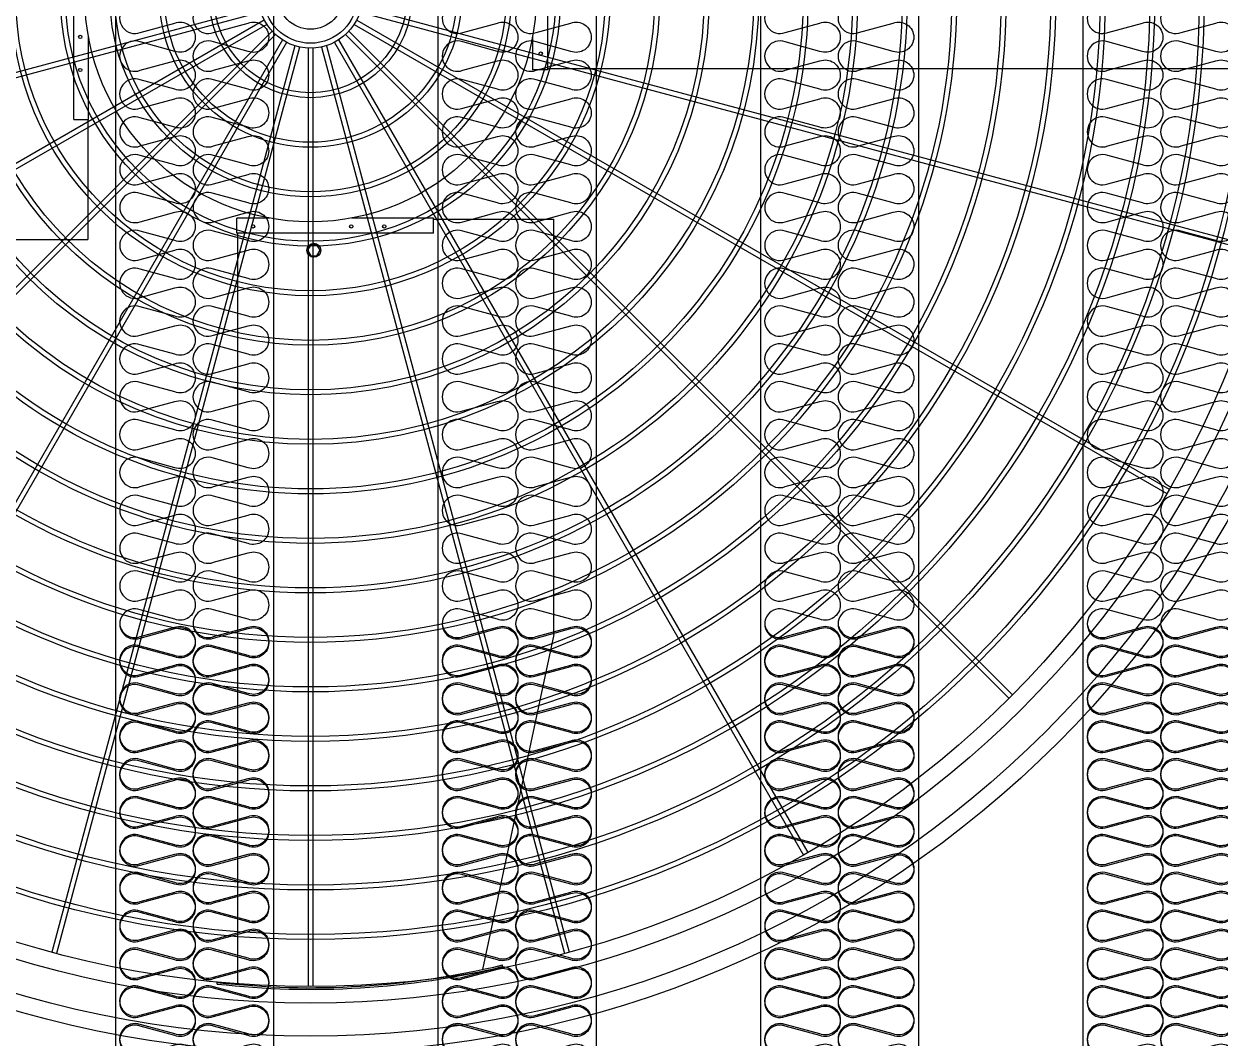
# Model space of a CAD drawing. Header units: millimetres. Extents: x 2773 to 32180, y 2797 to 23592.
# Drawn here: x 7315 to 8450, y 10006 to 10968 of the extents above; entities that cross this region are included whole.
import ezdxf

# ---------------------------------------------------------------- set-up
doc = ezdxf.new("R2010")
doc.units = ezdxf.units.MM
for name, color, linetype in [('LINE', 7, 'Continuous'), ('SMS', 220, 'Continuous'), ('냉각탑', 4, 'Continuous')]:
    doc.layers.add(name, color=color, linetype=linetype)

# ---------------------------------------------------------------- blocks, each defined once
blk = doc.blocks.new('A$C1FB73ED1')
for p, q in [((1218.4, 1266.6), (120.1, 972.3)), ((1341.6, 1266.6), (2439.9, 972.3)), ((1220, 1260.8), (121.7, 966.5)), ((1224, 1251.1), (239.3, 682.6)), ((1336, 1251.1), (2320.7, 682.6)), ((1340, 1260.8), (2438.3, 966.5)), ((1227, 1245.9), (242.3, 677.4)), ((1233.4, 1237.6), (429.4, 433.6)), ((1237.6, 1233.4), (433.6, 429.4)), ((1322.4, 1233.4), (2126.4, 429.4)), ((1326.6, 1237.6), (2130.6, 433.6)), ((1333, 1245.9), (2317.7, 677.4)), ((1245.9, 1227), (677.4, 242.3)), ((1251.1, 1224), (682.6, 239.3)), ((1260.8, 1220), (966.5, 121.7)), ((1266.6, 1218.4), (972.3, 120.1)), ((1293.4, 1218.4), (1587.7, 120.1)), ((1299.2, 1220), (1593.5, 121.7)), ((1308.9, 1224), (1877.4, 239.3)), ((1314.1, 1227), (1882.6, 242.3)), ((1277, 1217.1), (1277, 80)), ((1283, 1217.1), (1283, 80))]:
    blk.add_line(p, q)
for radius in [1280, 1260, 1220, 1200]:
    blk.add_circle((1280, 1280), radius)
at = {"ltscale": 5}
for radius in [1143, 1137, 1083, 1077, 1023, 1017, 963, 957, 903, 897, 843, 837, 783, 777, 723, 717, 663, 657, 603, 597, 543, 537, 483, 477, 423, 417, 363, 357, 303, 297, 243, 237, 183, 177, 123, 117, 63, 57, 40]:
    blk.add_circle((1280, 1280), radius, dxfattribs=at)
at = {"color": 7}
blk.add_circle((1280, 1280), 273.5, dxfattribs=at)
at = {"layer": 'LINE', "color": 7}
for p, q in [((1567, 1429.2), (1567, 1190.6)), ((1567, 1429.2), (1567, 1190.6)), ((993, 1130.8), (993, 1369.4)), ((993, 1130.8), (993, 1369.4)), ((993, 1130.8), (993, 1369.4)), ((993, 1130.8), (993, 1369.4)), ((1011, 1130.8), (1011, 1230.5)), ((1011, 1130.8), (1011, 1230.5)), ((1011, 1130.8), (1011, 1230.5)), ((1011, 1130.8), (1011, 1230.5)), ((1549, 1230.5), (1549, 1190.6)), ((1549, 1230.5), (1549, 1190.6)), ((1567, 1190.6), (1549, 1190.6)), ((1567, 1190.6), (1549, 1190.6)), ((2475.6, 1191.8), (1567, 1191.8)), ((993, 1130.8), (1011, 1130.8)), ((993, 1130.8), (1011, 1130.8)), ((993, 1130.8), (1011, 1130.8)), ((993, 1130.8), (1011, 1130.8)), ((1010, 1130.8), (1010, 985.2)), ((1010, 1130.8), (1010, 985.2)), ((1010, 1130.8), (1010, 985.2)), ((1010, 1130.8), (1010, 985.2)), ((1230.5, 1011), (1190.6, 1011)), ((1190.6, 993), (1190.6, 1011)), ((1230.5, 1011), (1190.6, 1011)), ((1190.6, 993), (1190.6, 1011)), ((1429.2, 1011), (1329.5, 1011)), ((1429.2, 1011), (1329.5, 1011)), ((1429.2, 993), (1429.2, 1011)), ((1429.2, 993), (1429.2, 1011)), ((1429.2, 1010), (1574.8, 1010)), ((1429.2, 1010), (1574.8, 1010)), ((1574.8, 506.6), (1574.8, 1010)), ((1429.2, 993), (1190.6, 993)), ((1429.2, 993), (1190.6, 993)), ((1191.8, 82.5), (1191.8, 993)), ((508.5, 985.2), (1010, 985.2)), ((508.5, 985.2), (1010, 985.2)), ((1574.8, 506.6), (1488.5, 100.6)), ((1512.8, 104.1), (1512.8, 106.1)), ((1166.8, 83), (1166.8, 85)), ((1393.2, 83), (1393.2, 85))]:
    blk.add_line(p, q, dxfattribs=at)
blk.add_lwpolyline([(1287.7, 965.6), (1291.5, 972.1), (1287.7, 978.6), (1280.2, 978.6), (1276.5, 972.1), (1280.2, 965.6)], close=True, dxfattribs=at)
blk.add_lwpolyline([(1287.7, 965.6), (1291.5, 972.1), (1287.7, 978.6), (1280.2, 978.6), (1276.5, 972.1), (1280.2, 965.6)], close=True, dxfattribs=at)
for centre, radius in [((1001, 1230.6), 2), ((1001, 1230.6), 2), ((1001, 1230.6), 2), ((1001, 1230.6), 2), ((1559, 1210.4), 2), ((1559, 1210.4), 2), ((1001, 1190.6), 2), ((1001, 1190.6), 2), ((1001, 1190.6), 2), ((1001, 1190.6), 2), ((1210.4, 1001), 2), ((1210.4, 1001), 2), ((1329.4, 1001), 2), ((1329.4, 1001), 2), ((1369.4, 1001), 2), ((1369.4, 1001), 2), ((1284, 972.1), 8.5), ((1284, 972.1), 8.5)]:
    blk.add_circle(centre, radius, dxfattribs=at)
for radius, start, end in [(998, 263.4876, 283.487), (1000, 263.5007, 283.4595)]:
    blk.add_arc((1280, 1076.6), radius, start, end, dxfattribs=at)
blk = doc.blocks.new('3')
at = {"color": 7}
for p, q in [((7401.4, 12483), (7401.4, 9522.3)), ((7551.4, 12483), (7551.4, 9522.3)), ((7707.4, 12483), (7707.4, 9522.3)), ((7857.4, 12483), (7857.4, 9522.3)), ((8013.4, 12483), (8013.4, 9522.3)), ((8163.4, 12483), (8163.4, 9522.3)), ((8319.4, 12483), (8319.4, 9522.3))]:
    blk.add_line(p, q, dxfattribs=at)
at = {"layer": 'SMS', "color": 5}
for points in [[(7424.9, 10986.7, 1.449198), (7424.9, 10959.8), (7457.8, 10968.7, -0.524856), (7477.2, 10955.3, -0.524856), (7457.8, 10941.9), (7424.9, 10950.8, 1.449198), (7424.9, 10923.9), (7457.8, 10932.8, -0.524856), (7477.2, 10919.4, -0.524856), (7457.8, 10906), (7424.9, 10914.9, 1.449198), (7424.9, 10888), (7457.8, 10896.9, -0.524856), (7477.2, 10883.5, -0.524856), (7457.8, 10870), (7424.9, 10878.9, 1.449198), (7424.9, 10852.1), (7457.8, 10861, -0.524856), (7477.2, 10847.6, -0.524856), (7457.8, 10834.1), (7424.9, 10843, 1.449198), (7424.9, 10816.2), (7457.8, 10825.1, -0.524856), (7477.2, 10811.7, -0.524856), (7457.8, 10798.2), (7424.9, 10807.1, 1.449198), (7424.9, 10780.3), (7457.8, 10789.2, -0.524856), (7477.2, 10775.7, -0.524856), (7457.8, 10762.3), (7424.9, 10771.2, 1.449198), (7424.9, 10744.4), (7457.8, 10753.3, -0.524856), (7477.2, 10739.8, -0.524856), (7457.8, 10726.4), (7424.9, 10735.3, 1.449198), (7424.9, 10708.4), (7457.8, 10717.4, -0.524856), (7477.2, 10703.9, -0.524856), (7457.8, 10690.5), (7424.9, 10699.4, 1.449198), (7424.9, 10672.5), (7457.8, 10681.4, -0.524856), (7477.2, 10668, -0.524856), (7457.8, 10654.6), (7424.9, 10663.5, 1.449198), (7424.9, 10636.6), (7457.8, 10645.5, -0.524856), (7477.2, 10632.1, -0.524856), (7457.8, 10618.7), (7424.9, 10627.6, 1.449198), (7424.9, 10600.7), (7457.8, 10609.6, -0.524856), (7477.2, 10596.2, -0.524856), (7457.8, 10582.8), (7424.9, 10591.7, 1.449198), (7424.9, 10564.8), (7457.8, 10573.7, -0.524856), (7477.2, 10560.3, -0.524856), (7457.8, 10546.9), (7424.9, 10555.8, 1.449198), (7424.9, 10528.9), (7457.8, 10537.8, -0.524856), (7477.2, 10524.4, -0.524856), (7457.8, 10510.9), (7424.9, 10519.8, 1.449198), (7424.9, 10493), (7457.8, 10501.9, -0.524856), (7477.2, 10488.5, -0.524856), (7457.8, 10475), (7424.9, 10483.9, 1.449198), (7424.9, 10457.1), (7457.8, 10466, -0.524856), (7477.2, 10452.6, -0.524856), (7457.8, 10439.1), (7424.9, 10448, 1.449198), (7424.9, 10421.2), (7457.8, 10430.1, -0.524856), (7477.2, 10416.6, -0.524856), (7457.8, 10403.2), (7424.9, 10412.1, 1.449198), (7424.9, 10385.3), (7457.8, 10394.2, -0.524856), (7477.2, 10380.7, -0.524856), (7457.8, 10367.3), (7424.9, 10376.2, 1.449198), (7424.9, 10349.3), (7457.8, 10358.3, -0.524856), (7477.2, 10344.8, -0.524856), (7457.8, 10331.4), (7424.9, 10340.3, 1.449198), (7424.9, 10313.4), (7457.8, 10322.3, -0.524856), (7477.2, 10308.9, -0.524856), (7457.8, 10295.5), (7424.9, 10304.4, 1.449198), (7424.9, 10277.5), (7457.8, 10286.4, -0.524856), (7477.2, 10273, -0.524856), (7457.8, 10259.6), (7424.9, 10268.5, 1.449198), (7424.9, 10241.6), (7457.8, 10250.5, -0.524856), (7477.2, 10237.1, -0.524856), (7457.8, 10223.7), (7424.9, 10232.6, 1.449198), (7424.9, 10205.7), (7457.8, 10214.6, -0.524856), (7477.2, 10201.2, -0.524856), (7457.8, 10187.8), (7424.9, 10196.7, 1.449198), (7424.9, 10169.8), (7457.8, 10178.7, -0.524856), (7477.2, 10165.3, -0.524856), (7457.8, 10151.8), (7424.9, 10160.7, 1.449198), (7424.9, 10133.9), (7457.8, 10142.8, -0.524856), (7477.2, 10129.4, -0.524856), (7457.8, 10115.9), (7424.9, 10124.8, 1.449198), (7424.9, 10098), (7457.8, 10106.9, -0.524856), (7477.2, 10093.5, -0.524856), (7457.8, 10080), (7424.9, 10088.9, 1.449198), (7424.9, 10062.1), (7457.8, 10071, -0.524856), (7477.2, 10057.5, -0.524856), (7457.8, 10044.1), (7424.9, 10053, 1.449198), (7424.9, 10026.2), (7457.8, 10035.1, -0.524856), (7477.2, 10021.6, -0.524856), (7457.8, 10008.2), (7424.9, 10017.1, 0.440524), (7405.9, 10007.6, 0.440524)], [(7494.5, 10986.7, 1.449198), (7494.5, 10959.8), (7527.4, 10968.7, -0.524856), (7546.9, 10955.3, -0.524856), (7527.4, 10941.9), (7494.5, 10950.8, 1.449198), (7494.5, 10923.9), (7527.4, 10932.8, -0.524856), (7546.9, 10919.4, -0.524856), (7527.4, 10906), (7494.5, 10914.9, 1.449198), (7494.5, 10888), (7527.4, 10896.9, -0.524856), (7546.9, 10883.5, -0.524856), (7527.4, 10870), (7494.5, 10878.9, 1.449198), (7494.5, 10852.1), (7527.4, 10861, -0.524856), (7546.9, 10847.6, -0.524856), (7527.4, 10834.1), (7494.5, 10843, 1.449198), (7494.5, 10816.2), (7527.4, 10825.1, -0.524856), (7546.9, 10811.7, -0.524856), (7527.4, 10798.2), (7494.5, 10807.1, 1.449198), (7494.5, 10780.3), (7527.4, 10789.2, -0.524856), (7546.9, 10775.7, -0.524856), (7527.4, 10762.3), (7494.5, 10771.2, 1.449198), (7494.5, 10744.4), (7527.4, 10753.3, -0.524856), (7546.9, 10739.8, -0.524856), (7527.4, 10726.4), (7494.5, 10735.3, 1.449198), (7494.5, 10708.4), (7527.4, 10717.4, -0.524856), (7546.9, 10703.9, -0.524856), (7527.4, 10690.5), (7494.5, 10699.4, 1.449198), (7494.5, 10672.5), (7527.4, 10681.4, -0.524856), (7546.9, 10668, -0.524856), (7527.4, 10654.6), (7494.5, 10663.5, 1.449198), (7494.5, 10636.6), (7527.4, 10645.5, -0.524856), (7546.9, 10632.1, -0.524856), (7527.4, 10618.7), (7494.5, 10627.6, 1.449198), (7494.5, 10600.7), (7527.4, 10609.6, -0.524856), (7546.9, 10596.2, -0.524856), (7527.4, 10582.8), (7494.5, 10591.7, 1.449198), (7494.5, 10564.8), (7527.4, 10573.7, -0.524856), (7546.9, 10560.3, -0.524856), (7527.4, 10546.9), (7494.5, 10555.8, 1.449198), (7494.5, 10528.9), (7527.4, 10537.8, -0.524856), (7546.9, 10524.4, -0.524856), (7527.4, 10510.9), (7494.5, 10519.8, 1.449198), (7494.5, 10493), (7527.4, 10501.9, -0.524856), (7546.9, 10488.5, -0.524856), (7527.4, 10475), (7494.5, 10483.9, 1.449198), (7494.5, 10457.1), (7527.4, 10466, -0.524856), (7546.9, 10452.6, -0.524856), (7527.4, 10439.1), (7494.5, 10448, 1.449198), (7494.5, 10421.2), (7527.4, 10430.1, -0.524856), (7546.9, 10416.6, -0.524856), (7527.4, 10403.2), (7494.5, 10412.1, 1.449198), (7494.5, 10385.3), (7527.4, 10394.2, -0.524856), (7546.9, 10380.7, -0.524856), (7527.4, 10367.3), (7494.5, 10376.2, 1.449198), (7494.5, 10349.3), (7527.4, 10358.3, -0.524856), (7546.9, 10344.8, -0.524856), (7527.4, 10331.4), (7494.5, 10340.3, 1.449198), (7494.5, 10313.4), (7527.4, 10322.3, -0.524856), (7546.9, 10308.9, -0.524856), (7527.4, 10295.5), (7494.5, 10304.4, 1.449198), (7494.5, 10277.5), (7527.4, 10286.4, -0.524856), (7546.9, 10273, -0.524856), (7527.4, 10259.6), (7494.5, 10268.5, 1.449198), (7494.5, 10241.6), (7527.4, 10250.5, -0.524856), (7546.9, 10237.1, -0.524856), (7527.4, 10223.7), (7494.5, 10232.6, 1.449198), (7494.5, 10205.7), (7527.4, 10214.6, -0.524856), (7546.9, 10201.2, -0.524856), (7527.4, 10187.8), (7494.5, 10196.7, 1.449198), (7494.5, 10169.8), (7527.4, 10178.7, -0.524856), (7546.9, 10165.3, -0.524856), (7527.4, 10151.8), (7494.5, 10160.7, 1.449198), (7494.5, 10133.9), (7527.4, 10142.8, -0.524856), (7546.9, 10129.4, -0.524856), (7527.4, 10115.9), (7494.5, 10124.8, 1.449198), (7494.5, 10098), (7527.4, 10106.9, -0.524856), (7546.9, 10093.5, -0.524856), (7527.4, 10080), (7494.5, 10088.9, 1.449198), (7494.5, 10062.1), (7527.4, 10071, -0.524856), (7546.9, 10057.5, -0.524856), (7527.4, 10044.1), (7494.5, 10053, 1.449198), (7494.5, 10026.2), (7527.4, 10035.1, -0.524856), (7546.9, 10021.6, -0.524856), (7527.4, 10008.2), (7494.5, 10017.1, 0.440524), (7475.6, 10007.6, 0.440524)], [(7730.9, 10986.7, 1.449198), (7730.9, 10959.8), (7763.8, 10968.7, -0.524856), (7783.2, 10955.3, -0.524856), (7763.8, 10941.9), (7730.9, 10950.8, 1.449198), (7730.9, 10923.9), (7763.8, 10932.8, -0.524856), (7783.2, 10919.4, -0.524856), (7763.8, 10906), (7730.9, 10914.9, 1.449198), (7730.9, 10888), (7763.8, 10896.9, -0.524856), (7783.2, 10883.5, -0.524856), (7763.8, 10870), (7730.9, 10878.9, 1.449198), (7730.9, 10852.1), (7763.8, 10861, -0.524856), (7783.2, 10847.6, -0.524856), (7763.8, 10834.1), (7730.9, 10843, 1.449198), (7730.9, 10816.2), (7763.8, 10825.1, -0.524856), (7783.2, 10811.7, -0.524856), (7763.8, 10798.2), (7730.9, 10807.1, 1.449198), (7730.9, 10780.3), (7763.8, 10789.2, -0.524856), (7783.2, 10775.7, -0.524856), (7763.8, 10762.3), (7730.9, 10771.2, 1.449198), (7730.9, 10744.4), (7763.8, 10753.3, -0.524856), (7783.2, 10739.8, -0.524856), (7763.8, 10726.4), (7730.9, 10735.3, 1.449198), (7730.9, 10708.4), (7763.8, 10717.4, -0.524856), (7783.2, 10703.9, -0.524856), (7763.8, 10690.5), (7730.9, 10699.4, 1.449198), (7730.9, 10672.5), (7763.8, 10681.4, -0.524856), (7783.2, 10668, -0.524856), (7763.8, 10654.6), (7730.9, 10663.5, 1.449198), (7730.9, 10636.6), (7763.8, 10645.5, -0.524856), (7783.2, 10632.1, -0.524856), (7763.8, 10618.7), (7730.9, 10627.6, 1.449198), (7730.9, 10600.7), (7763.8, 10609.6, -0.524856), (7783.2, 10596.2, -0.524856), (7763.8, 10582.8), (7730.9, 10591.7, 1.449198), (7730.9, 10564.8), (7763.8, 10573.7, -0.524856), (7783.2, 10560.3, -0.524856), (7763.8, 10546.9), (7730.9, 10555.8, 1.449198), (7730.9, 10528.9), (7763.8, 10537.8, -0.524856), (7783.2, 10524.4, -0.524856), (7763.8, 10510.9), (7730.9, 10519.8, 1.449198), (7730.9, 10493), (7763.8, 10501.9, -0.524856), (7783.2, 10488.5, -0.524856), (7763.8, 10475), (7730.9, 10483.9, 1.449198), (7730.9, 10457.1), (7763.8, 10466, -0.524856), (7783.2, 10452.6, -0.524856), (7763.8, 10439.1), (7730.9, 10448, 1.449198), (7730.9, 10421.2), (7763.8, 10430.1, -0.524856), (7783.2, 10416.6, -0.524856), (7763.8, 10403.2), (7730.9, 10412.1, 1.449198), (7730.9, 10385.3), (7763.8, 10394.2, -0.524856), (7783.2, 10380.7, -0.524856), (7763.8, 10367.3), (7730.9, 10376.2, 1.449198), (7730.9, 10349.3), (7763.8, 10358.3, -0.524856), (7783.2, 10344.8, -0.524856), (7763.8, 10331.4), (7730.9, 10340.3, 1.449198), (7730.9, 10313.4), (7763.8, 10322.3, -0.524856), (7783.2, 10308.9, -0.524856), (7763.8, 10295.5), (7730.9, 10304.4, 1.449198), (7730.9, 10277.5), (7763.8, 10286.4, -0.524856), (7783.2, 10273, -0.524856), (7763.8, 10259.6), (7730.9, 10268.5, 1.449198), (7730.9, 10241.6), (7763.8, 10250.5, -0.524856), (7783.2, 10237.1, -0.524856), (7763.8, 10223.7), (7730.9, 10232.6, 1.449198), (7730.9, 10205.7), (7763.8, 10214.6, -0.524856), (7783.2, 10201.2, -0.524856), (7763.8, 10187.8), (7730.9, 10196.7, 1.449198), (7730.9, 10169.8), (7763.8, 10178.7, -0.524856), (7783.2, 10165.3, -0.524856), (7763.8, 10151.8), (7730.9, 10160.7, 1.449198), (7730.9, 10133.9), (7763.8, 10142.8, -0.524856), (7783.2, 10129.4, -0.524856), (7763.8, 10115.9), (7730.9, 10124.8, 1.449198), (7730.9, 10098), (7763.8, 10106.9, -0.524856), (7783.2, 10093.5, -0.524856), (7763.8, 10080), (7730.9, 10088.9, 1.449198), (7730.9, 10062.1), (7763.8, 10071, -0.524856), (7783.2, 10057.5, -0.524856), (7763.8, 10044.1), (7730.9, 10053, 1.449198), (7730.9, 10026.2), (7763.8, 10035.1, -0.524856), (7783.2, 10021.6, -0.524856), (7763.8, 10008.2), (7730.9, 10017.1, 0.440524), (7711.9, 10007.6, 0.440524)], [(7800.5, 10986.7, 1.449198), (7800.5, 10959.8), (7833.4, 10968.7, -0.524856), (7852.9, 10955.3, -0.524856), (7833.4, 10941.9), (7800.5, 10950.8, 1.449198), (7800.5, 10923.9), (7833.4, 10932.8, -0.524856), (7852.9, 10919.4, -0.524856), (7833.4, 10906), (7800.5, 10914.9, 1.449198), (7800.5, 10888), (7833.4, 10896.9, -0.524856), (7852.9, 10883.5, -0.524856), (7833.4, 10870), (7800.5, 10878.9, 1.449198), (7800.5, 10852.1), (7833.4, 10861, -0.524856), (7852.9, 10847.6, -0.524856), (7833.4, 10834.1), (7800.5, 10843, 1.449198), (7800.5, 10816.2), (7833.4, 10825.1, -0.524856), (7852.9, 10811.7, -0.524856), (7833.4, 10798.2), (7800.5, 10807.1, 1.449198), (7800.5, 10780.3), (7833.4, 10789.2, -0.524856), (7852.9, 10775.7, -0.524856), (7833.4, 10762.3), (7800.5, 10771.2, 1.449198), (7800.5, 10744.4), (7833.4, 10753.3, -0.524856), (7852.9, 10739.8, -0.524856), (7833.4, 10726.4), (7800.5, 10735.3, 1.449198), (7800.5, 10708.4), (7833.4, 10717.4, -0.524856), (7852.9, 10703.9, -0.524856), (7833.4, 10690.5), (7800.5, 10699.4, 1.449198), (7800.5, 10672.5), (7833.4, 10681.4, -0.524856), (7852.9, 10668, -0.524856), (7833.4, 10654.6), (7800.5, 10663.5, 1.449198), (7800.5, 10636.6), (7833.4, 10645.5, -0.524856), (7852.9, 10632.1, -0.524856), (7833.4, 10618.7), (7800.5, 10627.6, 1.449198), (7800.5, 10600.7), (7833.4, 10609.6, -0.524856), (7852.9, 10596.2, -0.524856), (7833.4, 10582.8), (7800.5, 10591.7, 1.449198), (7800.5, 10564.8), (7833.4, 10573.7, -0.524856), (7852.9, 10560.3, -0.524856), (7833.4, 10546.9), (7800.5, 10555.8, 1.449198), (7800.5, 10528.9), (7833.4, 10537.8, -0.524856), (7852.9, 10524.4, -0.524856), (7833.4, 10510.9), (7800.5, 10519.8, 1.449198), (7800.5, 10493), (7833.4, 10501.9, -0.524856), (7852.9, 10488.5, -0.524856), (7833.4, 10475), (7800.5, 10483.9, 1.449198), (7800.5, 10457.1), (7833.4, 10466, -0.524856), (7852.9, 10452.6, -0.524856), (7833.4, 10439.1), (7800.5, 10448, 1.449198), (7800.5, 10421.2), (7833.4, 10430.1, -0.524856), (7852.9, 10416.6, -0.524856), (7833.4, 10403.2), (7800.5, 10412.1, 1.449198), (7800.5, 10385.3), (7833.4, 10394.2, -0.524856), (7852.9, 10380.7, -0.524856), (7833.4, 10367.3), (7800.5, 10376.2, 1.449198), (7800.5, 10349.3), (7833.4, 10358.3, -0.524856), (7852.9, 10344.8, -0.524856), (7833.4, 10331.4), (7800.5, 10340.3, 1.449198), (7800.5, 10313.4), (7833.4, 10322.3, -0.524856), (7852.9, 10308.9, -0.524856), (7833.4, 10295.5), (7800.5, 10304.4, 1.449198), (7800.5, 10277.5), (7833.4, 10286.4, -0.524856), (7852.9, 10273, -0.524856), (7833.4, 10259.6), (7800.5, 10268.5, 1.449198), (7800.5, 10241.6), (7833.4, 10250.5, -0.524856), (7852.9, 10237.1, -0.524856), (7833.4, 10223.7), (7800.5, 10232.6, 1.449198), (7800.5, 10205.7), (7833.4, 10214.6, -0.524856), (7852.9, 10201.2, -0.524856), (7833.4, 10187.8), (7800.5, 10196.7, 1.449198), (7800.5, 10169.8), (7833.4, 10178.7, -0.524856), (7852.9, 10165.3, -0.524856), (7833.4, 10151.8), (7800.5, 10160.7, 1.449198), (7800.5, 10133.9), (7833.4, 10142.8, -0.524856), (7852.9, 10129.4, -0.524856), (7833.4, 10115.9), (7800.5, 10124.8, 1.449198), (7800.5, 10098), (7833.4, 10106.9, -0.524856), (7852.9, 10093.5, -0.524856), (7833.4, 10080), (7800.5, 10088.9, 1.449198), (7800.5, 10062.1), (7833.4, 10071, -0.524856), (7852.9, 10057.5, -0.524856), (7833.4, 10044.1), (7800.5, 10053, 1.449198), (7800.5, 10026.2), (7833.4, 10035.1, -0.524856), (7852.9, 10021.6, -0.524856), (7833.4, 10008.2), (7800.5, 10017.1, 0.440524), (7781.6, 10007.6, 0.440524)], [(8036.9, 10986.7, 1.449198), (8036.9, 10959.8), (8069.8, 10968.7, -0.524856), (8089.2, 10955.3, -0.524856), (8069.8, 10941.9), (8036.9, 10950.8, 1.449198), (8036.9, 10923.9), (8069.8, 10932.8, -0.524856), (8089.2, 10919.4, -0.524856), (8069.8, 10906), (8036.9, 10914.9, 1.449198), (8036.9, 10888), (8069.8, 10896.9, -0.524856), (8089.2, 10883.5, -0.524856), (8069.8, 10870), (8036.9, 10878.9, 1.449198), (8036.9, 10852.1), (8069.8, 10861, -0.524856), (8089.2, 10847.6, -0.524856), (8069.8, 10834.1), (8036.9, 10843, 1.449198), (8036.9, 10816.2), (8069.8, 10825.1, -0.524856), (8089.2, 10811.7, -0.524856), (8069.8, 10798.2), (8036.9, 10807.1, 1.449198), (8036.9, 10780.3), (8069.8, 10789.2, -0.524856), (8089.2, 10775.7, -0.524856), (8069.8, 10762.3), (8036.9, 10771.2, 1.449198), (8036.9, 10744.4), (8069.8, 10753.3, -0.524856), (8089.2, 10739.8, -0.524856), (8069.8, 10726.4), (8036.9, 10735.3, 1.449198), (8036.9, 10708.4), (8069.8, 10717.4, -0.524856), (8089.2, 10703.9, -0.524856), (8069.8, 10690.5), (8036.9, 10699.4, 1.449198), (8036.9, 10672.5), (8069.8, 10681.4, -0.524856), (8089.2, 10668, -0.524856), (8069.8, 10654.6), (8036.9, 10663.5, 1.449198), (8036.9, 10636.6), (8069.8, 10645.5, -0.524856), (8089.2, 10632.1, -0.524856), (8069.8, 10618.7), (8036.9, 10627.6, 1.449198), (8036.9, 10600.7), (8069.8, 10609.6, -0.524856), (8089.2, 10596.2, -0.524856), (8069.8, 10582.8), (8036.9, 10591.7, 1.449198), (8036.9, 10564.8), (8069.8, 10573.7, -0.524856), (8089.2, 10560.3, -0.524856), (8069.8, 10546.9), (8036.9, 10555.8, 1.449198), (8036.9, 10528.9), (8069.8, 10537.8, -0.524856), (8089.2, 10524.4, -0.524856), (8069.8, 10510.9), (8036.9, 10519.8, 1.449198), (8036.9, 10493), (8069.8, 10501.9, -0.524856), (8089.2, 10488.5, -0.524856), (8069.8, 10475), (8036.9, 10483.9, 1.449198), (8036.9, 10457.1), (8069.8, 10466, -0.524856), (8089.2, 10452.6, -0.524856), (8069.8, 10439.1), (8036.9, 10448, 1.449198), (8036.9, 10421.2), (8069.8, 10430.1, -0.524856), (8089.2, 10416.6, -0.524856), (8069.8, 10403.2), (8036.9, 10412.1, 1.449198), (8036.9, 10385.3), (8069.8, 10394.2, -0.524856), (8089.2, 10380.7, -0.524856), (8069.8, 10367.3), (8036.9, 10376.2, 1.449198), (8036.9, 10349.3), (8069.8, 10358.3, -0.524856), (8089.2, 10344.8, -0.524856), (8069.8, 10331.4), (8036.9, 10340.3, 1.449198), (8036.9, 10313.4), (8069.8, 10322.3, -0.524856), (8089.2, 10308.9, -0.524856), (8069.8, 10295.5), (8036.9, 10304.4, 1.449198), (8036.9, 10277.5), (8069.8, 10286.4, -0.524856), (8089.2, 10273, -0.524856), (8069.8, 10259.6), (8036.9, 10268.5, 1.449198), (8036.9, 10241.6), (8069.8, 10250.5, -0.524856), (8089.2, 10237.1, -0.524856), (8069.8, 10223.7), (8036.9, 10232.6, 1.449198), (8036.9, 10205.7), (8069.8, 10214.6, -0.524856), (8089.2, 10201.2, -0.524856), (8069.8, 10187.8), (8036.9, 10196.7, 1.449198), (8036.9, 10169.8), (8069.8, 10178.7, -0.524856), (8089.2, 10165.3, -0.524856), (8069.8, 10151.8), (8036.9, 10160.7, 1.449198), (8036.9, 10133.9), (8069.8, 10142.8, -0.524856), (8089.2, 10129.4, -0.524856), (8069.8, 10115.9), (8036.9, 10124.8, 1.449198), (8036.9, 10098), (8069.8, 10106.9, -0.524856), (8089.2, 10093.5, -0.524856), (8069.8, 10080), (8036.9, 10088.9, 1.449198), (8036.9, 10062.1), (8069.8, 10071, -0.524856), (8089.2, 10057.5, -0.524856), (8069.8, 10044.1), (8036.9, 10053, 1.449198), (8036.9, 10026.2), (8069.8, 10035.1, -0.524856), (8089.2, 10021.6, -0.524856), (8069.8, 10008.2), (8036.9, 10017.1, 0.440524), (8017.9, 10007.6, 0.440524)], [(8106.5, 10986.7, 1.449198), (8106.5, 10959.8), (8139.4, 10968.7, -0.524856), (8158.9, 10955.3, -0.524856), (8139.4, 10941.9), (8106.5, 10950.8, 1.449198), (8106.5, 10923.9), (8139.4, 10932.8, -0.524856), (8158.9, 10919.4, -0.524856), (8139.4, 10906), (8106.5, 10914.9, 1.449198), (8106.5, 10888), (8139.4, 10896.9, -0.524856), (8158.9, 10883.5, -0.524856), (8139.4, 10870), (8106.5, 10878.9, 1.449198), (8106.5, 10852.1), (8139.4, 10861, -0.524856), (8158.9, 10847.6, -0.524856), (8139.4, 10834.1), (8106.5, 10843, 1.449198), (8106.5, 10816.2), (8139.4, 10825.1, -0.524856), (8158.9, 10811.7, -0.524856), (8139.4, 10798.2), (8106.5, 10807.1, 1.449198), (8106.5, 10780.3), (8139.4, 10789.2, -0.524856), (8158.9, 10775.7, -0.524856), (8139.4, 10762.3), (8106.5, 10771.2, 1.449198), (8106.5, 10744.4), (8139.4, 10753.3, -0.524856), (8158.9, 10739.8, -0.524856), (8139.4, 10726.4), (8106.5, 10735.3, 1.449198), (8106.5, 10708.4), (8139.4, 10717.4, -0.524856), (8158.9, 10703.9, -0.524856), (8139.4, 10690.5), (8106.5, 10699.4, 1.449198), (8106.5, 10672.5), (8139.4, 10681.4, -0.524856), (8158.9, 10668, -0.524856), (8139.4, 10654.6), (8106.5, 10663.5, 1.449198), (8106.5, 10636.6), (8139.4, 10645.5, -0.524856), (8158.9, 10632.1, -0.524856), (8139.4, 10618.7), (8106.5, 10627.6, 1.449198), (8106.5, 10600.7), (8139.4, 10609.6, -0.524856), (8158.9, 10596.2, -0.524856), (8139.4, 10582.8), (8106.5, 10591.7, 1.449198), (8106.5, 10564.8), (8139.4, 10573.7, -0.524856), (8158.9, 10560.3, -0.524856), (8139.4, 10546.9), (8106.5, 10555.8, 1.449198), (8106.5, 10528.9), (8139.4, 10537.8, -0.524856), (8158.9, 10524.4, -0.524856), (8139.4, 10510.9), (8106.5, 10519.8, 1.449198), (8106.5, 10493), (8139.4, 10501.9, -0.524856), (8158.9, 10488.5, -0.524856), (8139.4, 10475), (8106.5, 10483.9, 1.449198), (8106.5, 10457.1), (8139.4, 10466, -0.524856), (8158.9, 10452.6, -0.524856), (8139.4, 10439.1), (8106.5, 10448, 1.449198), (8106.5, 10421.2), (8139.4, 10430.1, -0.524856), (8158.9, 10416.6, -0.524856), (8139.4, 10403.2), (8106.5, 10412.1, 1.449198), (8106.5, 10385.3), (8139.4, 10394.2, -0.524856), (8158.9, 10380.7, -0.524856), (8139.4, 10367.3), (8106.5, 10376.2, 1.449198), (8106.5, 10349.3), (8139.4, 10358.3, -0.524856), (8158.9, 10344.8, -0.524856), (8139.4, 10331.4), (8106.5, 10340.3, 1.449198), (8106.5, 10313.4), (8139.4, 10322.3, -0.524856), (8158.9, 10308.9, -0.524856), (8139.4, 10295.5), (8106.5, 10304.4, 1.449198), (8106.5, 10277.5), (8139.4, 10286.4, -0.524856), (8158.9, 10273, -0.524856), (8139.4, 10259.6), (8106.5, 10268.5, 1.449198), (8106.5, 10241.6), (8139.4, 10250.5, -0.524856), (8158.9, 10237.1, -0.524856), (8139.4, 10223.7), (8106.5, 10232.6, 1.449198), (8106.5, 10205.7), (8139.4, 10214.6, -0.524856), (8158.9, 10201.2, -0.524856), (8139.4, 10187.8), (8106.5, 10196.7, 1.449198), (8106.5, 10169.8), (8139.4, 10178.7, -0.524856), (8158.9, 10165.3, -0.524856), (8139.4, 10151.8), (8106.5, 10160.7, 1.449198), (8106.5, 10133.9), (8139.4, 10142.8, -0.524856), (8158.9, 10129.4, -0.524856), (8139.4, 10115.9), (8106.5, 10124.8, 1.449198), (8106.5, 10098), (8139.4, 10106.9, -0.524856), (8158.9, 10093.5, -0.524856), (8139.4, 10080), (8106.5, 10088.9, 1.449198), (8106.5, 10062.1), (8139.4, 10071, -0.524856), (8158.9, 10057.5, -0.524856), (8139.4, 10044.1), (8106.5, 10053, 1.449198), (8106.5, 10026.2), (8139.4, 10035.1, -0.524856), (8158.9, 10021.6, -0.524856), (8139.4, 10008.2), (8106.5, 10017.1, 0.440524), (8087.6, 10007.6, 0.440524)], [(8342.9, 10986.7, 1.449198), (8342.9, 10959.8), (8375.8, 10968.7, -0.524856), (8395.2, 10955.3, -0.524856), (8375.8, 10941.9), (8342.9, 10950.8, 1.449198), (8342.9, 10923.9), (8375.8, 10932.8, -0.524856), (8395.2, 10919.4, -0.524856), (8375.8, 10906), (8342.9, 10914.9, 1.449198), (8342.9, 10888), (8375.8, 10896.9, -0.524856), (8395.2, 10883.5, -0.524856), (8375.8, 10870), (8342.9, 10878.9, 1.449198), (8342.9, 10852.1), (8375.8, 10861, -0.524856), (8395.2, 10847.6, -0.524856), (8375.8, 10834.1), (8342.9, 10843, 1.449198), (8342.9, 10816.2), (8375.8, 10825.1, -0.524856), (8395.2, 10811.7, -0.524856), (8375.8, 10798.2), (8342.9, 10807.1, 1.449198), (8342.9, 10780.3), (8375.8, 10789.2, -0.524856), (8395.2, 10775.7, -0.524856), (8375.8, 10762.3), (8342.9, 10771.2, 1.449198), (8342.9, 10744.4), (8375.8, 10753.3, -0.524856), (8395.2, 10739.8, -0.524856), (8375.8, 10726.4), (8342.9, 10735.3, 1.449198), (8342.9, 10708.4), (8375.8, 10717.4, -0.524856), (8395.2, 10703.9, -0.524856), (8375.8, 10690.5), (8342.9, 10699.4, 1.449198), (8342.9, 10672.5), (8375.8, 10681.4, -0.524856), (8395.2, 10668, -0.524856), (8375.8, 10654.6), (8342.9, 10663.5, 1.449198), (8342.9, 10636.6), (8375.8, 10645.5, -0.524856), (8395.2, 10632.1, -0.524856), (8375.8, 10618.7), (8342.9, 10627.6, 1.449198), (8342.9, 10600.7), (8375.8, 10609.6, -0.524856), (8395.2, 10596.2, -0.524856), (8375.8, 10582.8), (8342.9, 10591.7, 1.449198), (8342.9, 10564.8), (8375.8, 10573.7, -0.524856), (8395.2, 10560.3, -0.524856), (8375.8, 10546.9), (8342.9, 10555.8, 1.449198), (8342.9, 10528.9), (8375.8, 10537.8, -0.524856), (8395.2, 10524.4, -0.524856), (8375.8, 10510.9), (8342.9, 10519.8, 1.449198), (8342.9, 10493), (8375.8, 10501.9, -0.524856), (8395.2, 10488.5, -0.524856), (8375.8, 10475), (8342.9, 10483.9, 1.449198), (8342.9, 10457.1), (8375.8, 10466, -0.524856), (8395.2, 10452.6, -0.524856), (8375.8, 10439.1), (8342.9, 10448, 1.449198), (8342.9, 10421.2), (8375.8, 10430.1, -0.524856), (8395.2, 10416.6, -0.524856), (8375.8, 10403.2), (8342.9, 10412.1, 1.449198), (8342.9, 10385.3), (8375.8, 10394.2, -0.524856), (8395.2, 10380.7, -0.524856), (8375.8, 10367.3), (8342.9, 10376.2, 1.449198), (8342.9, 10349.3), (8375.8, 10358.3, -0.524856), (8395.2, 10344.8, -0.524856), (8375.8, 10331.4), (8342.9, 10340.3, 1.449198), (8342.9, 10313.4), (8375.8, 10322.3, -0.524856), (8395.2, 10308.9, -0.524856), (8375.8, 10295.5), (8342.9, 10304.4, 1.449198), (8342.9, 10277.5), (8375.8, 10286.4, -0.524856), (8395.2, 10273, -0.524856), (8375.8, 10259.6), (8342.9, 10268.5, 1.449198), (8342.9, 10241.6), (8375.8, 10250.5, -0.524856), (8395.2, 10237.1, -0.524856), (8375.8, 10223.7), (8342.9, 10232.6, 1.449198), (8342.9, 10205.7), (8375.8, 10214.6, -0.524856), (8395.2, 10201.2, -0.524856), (8375.8, 10187.8), (8342.9, 10196.7, 1.449198), (8342.9, 10169.8), (8375.8, 10178.7, -0.524856), (8395.2, 10165.3, -0.524856), (8375.8, 10151.8), (8342.9, 10160.7, 1.449198), (8342.9, 10133.9), (8375.8, 10142.8, -0.524856), (8395.2, 10129.4, -0.524856), (8375.8, 10115.9), (8342.9, 10124.8, 1.449198), (8342.9, 10098), (8375.8, 10106.9, -0.524856), (8395.2, 10093.5, -0.524856), (8375.8, 10080), (8342.9, 10088.9, 1.449198), (8342.9, 10062.1), (8375.8, 10071, -0.524856), (8395.2, 10057.5, -0.524856), (8375.8, 10044.1), (8342.9, 10053, 1.449198), (8342.9, 10026.2), (8375.8, 10035.1, -0.524856), (8395.2, 10021.6, -0.524856), (8375.8, 10008.2), (8342.9, 10017.1, 0.440524), (8323.9, 10007.6, 0.440524)], [(8412.5, 10986.7, 1.449198), (8412.5, 10959.8), (8445.4, 10968.7, -0.524856), (8464.9, 10955.3, -0.524856), (8445.4, 10941.9), (8412.5, 10950.8, 1.449198), (8412.5, 10923.9), (8445.4, 10932.8, -0.524856), (8464.9, 10919.4, -0.524856), (8445.4, 10906), (8412.5, 10914.9, 1.449198), (8412.5, 10888), (8445.4, 10896.9, -0.524856), (8464.9, 10883.5, -0.524856), (8445.4, 10870), (8412.5, 10878.9, 1.449198), (8412.5, 10852.1), (8445.4, 10861, -0.524856), (8464.9, 10847.6, -0.524856), (8445.4, 10834.1), (8412.5, 10843, 1.449198), (8412.5, 10816.2), (8445.4, 10825.1, -0.524856), (8464.9, 10811.7, -0.524856), (8445.4, 10798.2), (8412.5, 10807.1, 1.449198), (8412.5, 10780.3), (8445.4, 10789.2, -0.524856), (8464.9, 10775.7, -0.524856), (8445.4, 10762.3), (8412.5, 10771.2, 1.449198), (8412.5, 10744.4), (8445.4, 10753.3, -0.524856), (8464.9, 10739.8, -0.524856), (8445.4, 10726.4), (8412.5, 10735.3, 1.449198), (8412.5, 10708.4), (8445.4, 10717.4, -0.524856), (8464.9, 10703.9, -0.524856), (8445.4, 10690.5), (8412.5, 10699.4, 1.449198), (8412.5, 10672.5), (8445.4, 10681.4, -0.524856), (8464.9, 10668, -0.524856), (8445.4, 10654.6), (8412.5, 10663.5, 1.449198), (8412.5, 10636.6), (8445.4, 10645.5, -0.524856), (8464.9, 10632.1, -0.524856), (8445.4, 10618.7), (8412.5, 10627.6, 1.449198), (8412.5, 10600.7), (8445.4, 10609.6, -0.524856), (8464.9, 10596.2, -0.524856), (8445.4, 10582.8), (8412.5, 10591.7, 1.449198), (8412.5, 10564.8), (8445.4, 10573.7, -0.524856), (8464.9, 10560.3, -0.524856), (8445.4, 10546.9), (8412.5, 10555.8, 1.449198), (8412.5, 10528.9), (8445.4, 10537.8, -0.524856), (8464.9, 10524.4, -0.524856), (8445.4, 10510.9), (8412.5, 10519.8, 1.449198), (8412.5, 10493), (8445.4, 10501.9, -0.524856), (8464.9, 10488.5, -0.524856), (8445.4, 10475), (8412.5, 10483.9, 1.449198), (8412.5, 10457.1), (8445.4, 10466, -0.524856), (8464.9, 10452.6, -0.524856), (8445.4, 10439.1), (8412.5, 10448, 1.449198), (8412.5, 10421.2), (8445.4, 10430.1, -0.524856), (8464.9, 10416.6, -0.524856), (8445.4, 10403.2), (8412.5, 10412.1, 1.449198), (8412.5, 10385.3), (8445.4, 10394.2, -0.524856), (8464.9, 10380.7, -0.524856), (8445.4, 10367.3), (8412.5, 10376.2, 1.449198), (8412.5, 10349.3), (8445.4, 10358.3, -0.524856), (8464.9, 10344.8, -0.524856), (8445.4, 10331.4), (8412.5, 10340.3, 1.449198), (8412.5, 10313.4), (8445.4, 10322.3, -0.524856), (8464.9, 10308.9, -0.524856), (8445.4, 10295.5), (8412.5, 10304.4, 1.449198), (8412.5, 10277.5), (8445.4, 10286.4, -0.524856), (8464.9, 10273, -0.524856), (8445.4, 10259.6), (8412.5, 10268.5, 1.449198), (8412.5, 10241.6), (8445.4, 10250.5, -0.524856), (8464.9, 10237.1, -0.524856), (8445.4, 10223.7), (8412.5, 10232.6, 1.449198), (8412.5, 10205.7), (8445.4, 10214.6, -0.524856), (8464.9, 10201.2, -0.524856), (8445.4, 10187.8), (8412.5, 10196.7, 1.449198), (8412.5, 10169.8), (8445.4, 10178.7, -0.524856), (8464.9, 10165.3, -0.524856), (8445.4, 10151.8), (8412.5, 10160.7, 1.449198), (8412.5, 10133.9), (8445.4, 10142.8, -0.524856), (8464.9, 10129.4, -0.524856), (8445.4, 10115.9), (8412.5, 10124.8, 1.449198), (8412.5, 10098), (8445.4, 10106.9, -0.524856), (8464.9, 10093.5, -0.524856), (8445.4, 10080), (8412.5, 10088.9, 1.449198), (8412.5, 10062.1), (8445.4, 10071, -0.524856), (8464.9, 10057.5, -0.524856), (8445.4, 10044.1), (8412.5, 10053, 1.449198), (8412.5, 10026.2), (8445.4, 10035.1, -0.524856), (8464.9, 10021.6, -0.524856), (8445.4, 10008.2), (8412.5, 10017.1, 0.440524), (8393.6, 10007.6, 0.440524)], [(7405.9, 10396.5, 0.446849), (7424.9, 10386.6), (7457.8, 10395.5, -0.524856), (7477.2, 10382.1, -0.524856), (7457.8, 10368.7), (7424.9, 10377.6, 1.449198), (7424.9, 10350.7), (7457.8, 10359.6, -0.524856), (7477.2, 10346.2, -0.524856), (7457.8, 10332.8), (7424.9, 10341.7, 1.449198), (7424.9, 10314.8), (7457.8, 10323.7, -0.524856), (7477.2, 10310.3, -0.524856), (7457.8, 10296.9), (7424.9, 10305.8, 1.449198), (7424.9, 10278.9), (7457.8, 10287.8, -0.524856), (7477.2, 10274.4, -0.524856), (7457.8, 10261), (7424.9, 10269.9, 1.449198), (7424.9, 10243), (7457.8, 10251.9, -0.524856), (7477.2, 10238.5, -0.524856), (7457.8, 10225), (7424.9, 10233.9, 1.449198), (7424.9, 10207.1), (7457.8, 10216, -0.524856), (7477.2, 10202.6, -0.524856), (7457.8, 10189.1), (7424.9, 10198, 1.449198), (7424.9, 10171.2), (7457.8, 10180.1, -0.524856), (7477.2, 10166.7, -0.524856), (7457.8, 10153.2), (7424.9, 10162.1, 1.449198), (7424.9, 10135.3), (7457.8, 10144.2, -0.524856), (7477.2, 10130.7, -0.524856), (7457.8, 10117.3), (7424.9, 10126.2, 1.449198), (7424.9, 10099.4), (7457.8, 10108.3, -0.524856), (7477.2, 10094.8, -0.524856), (7457.8, 10081.4), (7424.9, 10090.3, 1.449198), (7424.9, 10063.4), (7457.8, 10072.4, -0.524856), (7477.2, 10058.9, -0.524856), (7457.8, 10045.5), (7424.9, 10054.4, 1.449198), (7424.9, 10027.5), (7457.8, 10036.4, -0.524856), (7477.2, 10023, -0.524856), (7457.8, 10009.6), (7424.9, 10018.5, 1.449198), (7424.9, 9991.6)], [(7475.5, 10396.5, 0.446849), (7494.5, 10386.6), (7527.4, 10395.5, -0.524856), (7546.9, 10382.1, -0.524856), (7527.4, 10368.7), (7494.5, 10377.6, 1.449198), (7494.5, 10350.7), (7527.4, 10359.6, -0.524856), (7546.9, 10346.2, -0.524856), (7527.4, 10332.8), (7494.5, 10341.7, 1.449198), (7494.5, 10314.8), (7527.4, 10323.7, -0.524856), (7546.9, 10310.3, -0.524856), (7527.4, 10296.9), (7494.5, 10305.8, 1.449198), (7494.5, 10278.9), (7527.4, 10287.8, -0.524856), (7546.9, 10274.4, -0.524856), (7527.4, 10261), (7494.5, 10269.9, 1.449198), (7494.5, 10243), (7527.4, 10251.9, -0.524856), (7546.9, 10238.5, -0.524856), (7527.4, 10225), (7494.5, 10233.9, 1.449198), (7494.5, 10207.1), (7527.4, 10216, -0.524856), (7546.9, 10202.6, -0.524856), (7527.4, 10189.1), (7494.5, 10198, 1.449198), (7494.5, 10171.2), (7527.4, 10180.1, -0.524856), (7546.9, 10166.7, -0.524856), (7527.4, 10153.2), (7494.5, 10162.1, 1.449198), (7494.5, 10135.3), (7527.4, 10144.2, -0.524856), (7546.9, 10130.7, -0.524856), (7527.4, 10117.3), (7494.5, 10126.2, 1.449198), (7494.5, 10099.4), (7527.4, 10108.3, -0.524856), (7546.9, 10094.8, -0.524856), (7527.4, 10081.4), (7494.5, 10090.3, 1.449198), (7494.5, 10063.4), (7527.4, 10072.4, -0.524856), (7546.9, 10058.9, -0.524856), (7527.4, 10045.5), (7494.5, 10054.4, 1.449198), (7494.5, 10027.5), (7527.4, 10036.4, -0.524856), (7546.9, 10023, -0.524856), (7527.4, 10009.6), (7494.5, 10018.5, 1.449198), (7494.5, 9991.6)], [(7711.9, 10396.5, 0.446849), (7730.9, 10386.6), (7763.8, 10395.5, -0.524856), (7783.2, 10382.1, -0.524856), (7763.8, 10368.7), (7730.9, 10377.6, 1.449198), (7730.9, 10350.7), (7763.8, 10359.6, -0.524856), (7783.2, 10346.2, -0.524856), (7763.8, 10332.8), (7730.9, 10341.7, 1.449198), (7730.9, 10314.8), (7763.8, 10323.7, -0.524856), (7783.2, 10310.3, -0.524856), (7763.8, 10296.9), (7730.9, 10305.8, 1.449198), (7730.9, 10278.9), (7763.8, 10287.8, -0.524856), (7783.2, 10274.4, -0.524856), (7763.8, 10261), (7730.9, 10269.9, 1.449198), (7730.9, 10243), (7763.8, 10251.9, -0.524856), (7783.2, 10238.5, -0.524856), (7763.8, 10225), (7730.9, 10233.9, 1.449198), (7730.9, 10207.1), (7763.8, 10216, -0.524856), (7783.2, 10202.6, -0.524856), (7763.8, 10189.1), (7730.9, 10198, 1.449198), (7730.9, 10171.2), (7763.8, 10180.1, -0.524856), (7783.2, 10166.7, -0.524856), (7763.8, 10153.2), (7730.9, 10162.1, 1.449198), (7730.9, 10135.3), (7763.8, 10144.2, -0.524856), (7783.2, 10130.7, -0.524856), (7763.8, 10117.3), (7730.9, 10126.2, 1.449198), (7730.9, 10099.4), (7763.8, 10108.3, -0.524856), (7783.2, 10094.8, -0.524856), (7763.8, 10081.4), (7730.9, 10090.3, 1.449198), (7730.9, 10063.4), (7763.8, 10072.4, -0.524856), (7783.2, 10058.9, -0.524856), (7763.8, 10045.5), (7730.9, 10054.4, 1.449198), (7730.9, 10027.5), (7763.8, 10036.4, -0.524856), (7783.2, 10023, -0.524856), (7763.8, 10009.6), (7730.9, 10018.5, 1.449198), (7730.9, 9991.6)], [(7781.5, 10396.5, 0.446849), (7800.5, 10386.6), (7833.4, 10395.5, -0.524856), (7852.9, 10382.1, -0.524856), (7833.4, 10368.7), (7800.5, 10377.6, 1.449198), (7800.5, 10350.7), (7833.4, 10359.6, -0.524856), (7852.9, 10346.2, -0.524856), (7833.4, 10332.8), (7800.5, 10341.7, 1.449198), (7800.5, 10314.8), (7833.4, 10323.7, -0.524856), (7852.9, 10310.3, -0.524856), (7833.4, 10296.9), (7800.5, 10305.8, 1.449198), (7800.5, 10278.9), (7833.4, 10287.8, -0.524856), (7852.9, 10274.4, -0.524856), (7833.4, 10261), (7800.5, 10269.9, 1.449198), (7800.5, 10243), (7833.4, 10251.9, -0.524856), (7852.9, 10238.5, -0.524856), (7833.4, 10225), (7800.5, 10233.9, 1.449198), (7800.5, 10207.1), (7833.4, 10216, -0.524856), (7852.9, 10202.6, -0.524856), (7833.4, 10189.1), (7800.5, 10198, 1.449198), (7800.5, 10171.2), (7833.4, 10180.1, -0.524856), (7852.9, 10166.7, -0.524856), (7833.4, 10153.2), (7800.5, 10162.1, 1.449198), (7800.5, 10135.3), (7833.4, 10144.2, -0.524856), (7852.9, 10130.7, -0.524856), (7833.4, 10117.3), (7800.5, 10126.2, 1.449198), (7800.5, 10099.4), (7833.4, 10108.3, -0.524856), (7852.9, 10094.8, -0.524856), (7833.4, 10081.4), (7800.5, 10090.3, 1.449198), (7800.5, 10063.4), (7833.4, 10072.4, -0.524856), (7852.9, 10058.9, -0.524856), (7833.4, 10045.5), (7800.5, 10054.4, 1.449198), (7800.5, 10027.5), (7833.4, 10036.4, -0.524856), (7852.9, 10023, -0.524856), (7833.4, 10009.6), (7800.5, 10018.5, 1.449198), (7800.5, 9991.6)], [(8017.9, 10396.5, 0.446849), (8036.9, 10386.6), (8069.8, 10395.5, -0.524856), (8089.2, 10382.1, -0.524856), (8069.8, 10368.7), (8036.9, 10377.6, 1.449198), (8036.9, 10350.7), (8069.8, 10359.6, -0.524856), (8089.2, 10346.2, -0.524856), (8069.8, 10332.8), (8036.9, 10341.7, 1.449198), (8036.9, 10314.8), (8069.8, 10323.7, -0.524856), (8089.2, 10310.3, -0.524856), (8069.8, 10296.9), (8036.9, 10305.8, 1.449198), (8036.9, 10278.9), (8069.8, 10287.8, -0.524856), (8089.2, 10274.4, -0.524856), (8069.8, 10261), (8036.9, 10269.9, 1.449198), (8036.9, 10243), (8069.8, 10251.9, -0.524856), (8089.2, 10238.5, -0.524856), (8069.8, 10225), (8036.9, 10233.9, 1.449198), (8036.9, 10207.1), (8069.8, 10216, -0.524856), (8089.2, 10202.6, -0.524856), (8069.8, 10189.1), (8036.9, 10198, 1.449198), (8036.9, 10171.2), (8069.8, 10180.1, -0.524856), (8089.2, 10166.7, -0.524856), (8069.8, 10153.2), (8036.9, 10162.1, 1.449198), (8036.9, 10135.3), (8069.8, 10144.2, -0.524856), (8089.2, 10130.7, -0.524856), (8069.8, 10117.3), (8036.9, 10126.2, 1.449198), (8036.9, 10099.4), (8069.8, 10108.3, -0.524856), (8089.2, 10094.8, -0.524856), (8069.8, 10081.4), (8036.9, 10090.3, 1.449198), (8036.9, 10063.4), (8069.8, 10072.4, -0.524856), (8089.2, 10058.9, -0.524856), (8069.8, 10045.5), (8036.9, 10054.4, 1.449198), (8036.9, 10027.5), (8069.8, 10036.4, -0.524856), (8089.2, 10023, -0.524856), (8069.8, 10009.6), (8036.9, 10018.5, 1.449198), (8036.9, 9991.6)], [(8087.5, 10396.5, 0.446849), (8106.5, 10386.6), (8139.4, 10395.5, -0.524856), (8158.9, 10382.1, -0.524856), (8139.4, 10368.7), (8106.5, 10377.6, 1.449198), (8106.5, 10350.7), (8139.4, 10359.6, -0.524856), (8158.9, 10346.2, -0.524856), (8139.4, 10332.8), (8106.5, 10341.7, 1.449198), (8106.5, 10314.8), (8139.4, 10323.7, -0.524856), (8158.9, 10310.3, -0.524856), (8139.4, 10296.9), (8106.5, 10305.8, 1.449198), (8106.5, 10278.9), (8139.4, 10287.8, -0.524856), (8158.9, 10274.4, -0.524856), (8139.4, 10261), (8106.5, 10269.9, 1.449198), (8106.5, 10243), (8139.4, 10251.9, -0.524856), (8158.9, 10238.5, -0.524856), (8139.4, 10225), (8106.5, 10233.9, 1.449198), (8106.5, 10207.1), (8139.4, 10216, -0.524856), (8158.9, 10202.6, -0.524856), (8139.4, 10189.1), (8106.5, 10198, 1.449198), (8106.5, 10171.2), (8139.4, 10180.1, -0.524856), (8158.9, 10166.7, -0.524856), (8139.4, 10153.2), (8106.5, 10162.1, 1.449198), (8106.5, 10135.3), (8139.4, 10144.2, -0.524856), (8158.9, 10130.7, -0.524856), (8139.4, 10117.3), (8106.5, 10126.2, 1.449198), (8106.5, 10099.4), (8139.4, 10108.3, -0.524856), (8158.9, 10094.8, -0.524856), (8139.4, 10081.4), (8106.5, 10090.3, 1.449198), (8106.5, 10063.4), (8139.4, 10072.4, -0.524856), (8158.9, 10058.9, -0.524856), (8139.4, 10045.5), (8106.5, 10054.4, 1.449198), (8106.5, 10027.5), (8139.4, 10036.4, -0.524856), (8158.9, 10023, -0.524856), (8139.4, 10009.6), (8106.5, 10018.5, 1.449198), (8106.5, 9991.6)], [(8323.9, 10396.5, 0.446849), (8342.9, 10386.6), (8375.8, 10395.5, -0.524856), (8395.2, 10382.1, -0.524856), (8375.8, 10368.7), (8342.9, 10377.6, 1.449198), (8342.9, 10350.7), (8375.8, 10359.6, -0.524856), (8395.2, 10346.2, -0.524856), (8375.8, 10332.8), (8342.9, 10341.7, 1.449198), (8342.9, 10314.8), (8375.8, 10323.7, -0.524856), (8395.2, 10310.3, -0.524856), (8375.8, 10296.9), (8342.9, 10305.8, 1.449198), (8342.9, 10278.9), (8375.8, 10287.8, -0.524856), (8395.2, 10274.4, -0.524856), (8375.8, 10261), (8342.9, 10269.9, 1.449198), (8342.9, 10243), (8375.8, 10251.9, -0.524856), (8395.2, 10238.5, -0.524856), (8375.8, 10225), (8342.9, 10233.9, 1.449198), (8342.9, 10207.1), (8375.8, 10216, -0.524856), (8395.2, 10202.6, -0.524856), (8375.8, 10189.1), (8342.9, 10198, 1.449198), (8342.9, 10171.2), (8375.8, 10180.1, -0.524856), (8395.2, 10166.7, -0.524856), (8375.8, 10153.2), (8342.9, 10162.1, 1.449198), (8342.9, 10135.3), (8375.8, 10144.2, -0.524856), (8395.2, 10130.7, -0.524856), (8375.8, 10117.3), (8342.9, 10126.2, 1.449198), (8342.9, 10099.4), (8375.8, 10108.3, -0.524856), (8395.2, 10094.8, -0.524856), (8375.8, 10081.4), (8342.9, 10090.3, 1.449198), (8342.9, 10063.4), (8375.8, 10072.4, -0.524856), (8395.2, 10058.9, -0.524856), (8375.8, 10045.5), (8342.9, 10054.4, 1.449198), (8342.9, 10027.5), (8375.8, 10036.4, -0.524856), (8395.2, 10023, -0.524856), (8375.8, 10009.6), (8342.9, 10018.5, 1.449198), (8342.9, 9991.6)], [(8393.5, 10396.5, 0.446849), (8412.5, 10386.6), (8445.4, 10395.5, -0.524856), (8464.9, 10382.1, -0.524856), (8445.4, 10368.7), (8412.5, 10377.6, 1.449198), (8412.5, 10350.7), (8445.4, 10359.6, -0.524856), (8464.9, 10346.2, -0.524856), (8445.4, 10332.8), (8412.5, 10341.7, 1.449198), (8412.5, 10314.8), (8445.4, 10323.7, -0.524856), (8464.9, 10310.3, -0.524856), (8445.4, 10296.9), (8412.5, 10305.8, 1.449198), (8412.5, 10278.9), (8445.4, 10287.8, -0.524856), (8464.9, 10274.4, -0.524856), (8445.4, 10261), (8412.5, 10269.9, 1.449198), (8412.5, 10243), (8445.4, 10251.9, -0.524856), (8464.9, 10238.5, -0.524856), (8445.4, 10225), (8412.5, 10233.9, 1.449198), (8412.5, 10207.1), (8445.4, 10216, -0.524856), (8464.9, 10202.6, -0.524856), (8445.4, 10189.1), (8412.5, 10198, 1.449198), (8412.5, 10171.2), (8445.4, 10180.1, -0.524856), (8464.9, 10166.7, -0.524856), (8445.4, 10153.2), (8412.5, 10162.1, 1.449198), (8412.5, 10135.3), (8445.4, 10144.2, -0.524856), (8464.9, 10130.7, -0.524856), (8445.4, 10117.3), (8412.5, 10126.2, 1.449198), (8412.5, 10099.4), (8445.4, 10108.3, -0.524856), (8464.9, 10094.8, -0.524856), (8445.4, 10081.4), (8412.5, 10090.3, 1.449198), (8412.5, 10063.4), (8445.4, 10072.4, -0.524856), (8464.9, 10058.9, -0.524856), (8445.4, 10045.5), (8412.5, 10054.4, 1.449198), (8412.5, 10027.5), (8445.4, 10036.4, -0.524856), (8464.9, 10023, -0.524856), (8445.4, 10009.6), (8412.5, 10018.5, 1.449198), (8412.5, 9991.6)], [(7424.9, 10017.1, 1.449198), (7424.9, 9990.2), (7457.8, 9999.2, -0.524856), (7477.2, 9985.7, -0.524856), (7457.8, 9972.3), (7424.9, 9981.2, 0.54148), (7405.4, 9967, 0.54148)], [(7494.5, 10017.1, 1.449198), (7494.5, 9990.2), (7527.4, 9999.2, -0.524856), (7546.9, 9985.7, -0.524856), (7527.4, 9972.3), (7494.5, 9981.2, 0.54148), (7475.1, 9967, 0.54148)], [(7730.9, 10017.1, 1.449198), (7730.9, 9990.2), (7763.8, 9999.2, -0.524856), (7783.2, 9985.7, -0.524856), (7763.8, 9972.3), (7730.9, 9981.2, 0.54148), (7711.4, 9967, 0.54148)], [(7800.5, 10017.1, 1.449198), (7800.5, 9990.2), (7833.4, 9999.2, -0.524856), (7852.9, 9985.7, -0.524856), (7833.4, 9972.3), (7800.5, 9981.2, 0.54148), (7781.1, 9967, 0.54148)], [(8036.9, 10017.1, 1.449198), (8036.9, 9990.2), (8069.8, 9999.2, -0.524856), (8089.2, 9985.7, -0.524856), (8069.8, 9972.3), (8036.9, 9981.2, 0.54148), (8017.4, 9967, 0.54148)], [(8106.5, 10017.1, 1.449198), (8106.5, 9990.2), (8139.4, 9999.2, -0.524856), (8158.9, 9985.7, -0.524856), (8139.4, 9972.3), (8106.5, 9981.2, 0.54148), (8087.1, 9967, 0.54148)], [(8342.9, 10017.1, 1.449198), (8342.9, 9990.2), (8375.8, 9999.2, -0.524856), (8395.2, 9985.7, -0.524856), (8375.8, 9972.3), (8342.9, 9981.2, 0.54148), (8323.4, 9967, 0.54148)], [(8412.5, 10017.1, 1.449198), (8412.5, 9990.2), (8445.4, 9999.2, -0.524856), (8464.9, 9985.7, -0.524856), (8445.4, 9972.3), (8412.5, 9981.2, 0.54148), (8393.1, 9967, 0.54148)]]:
    blk.add_lwpolyline(points, format="xyb", dxfattribs=at)
at = {"layer": '냉각탑', "xscale": 0.7829768747821867, "yscale": 0.7829768747821867, "zscale": 0.7829768747821867}
blk.add_blockref('A$C1FB73ED1', (6584.3, 9992), dxfattribs=at)

msp = doc.modelspace()

# ---------------------------------------------------------------- block references
msp.add_blockref('3', (0, 0))

doc.saveas('drawing.dxf')
